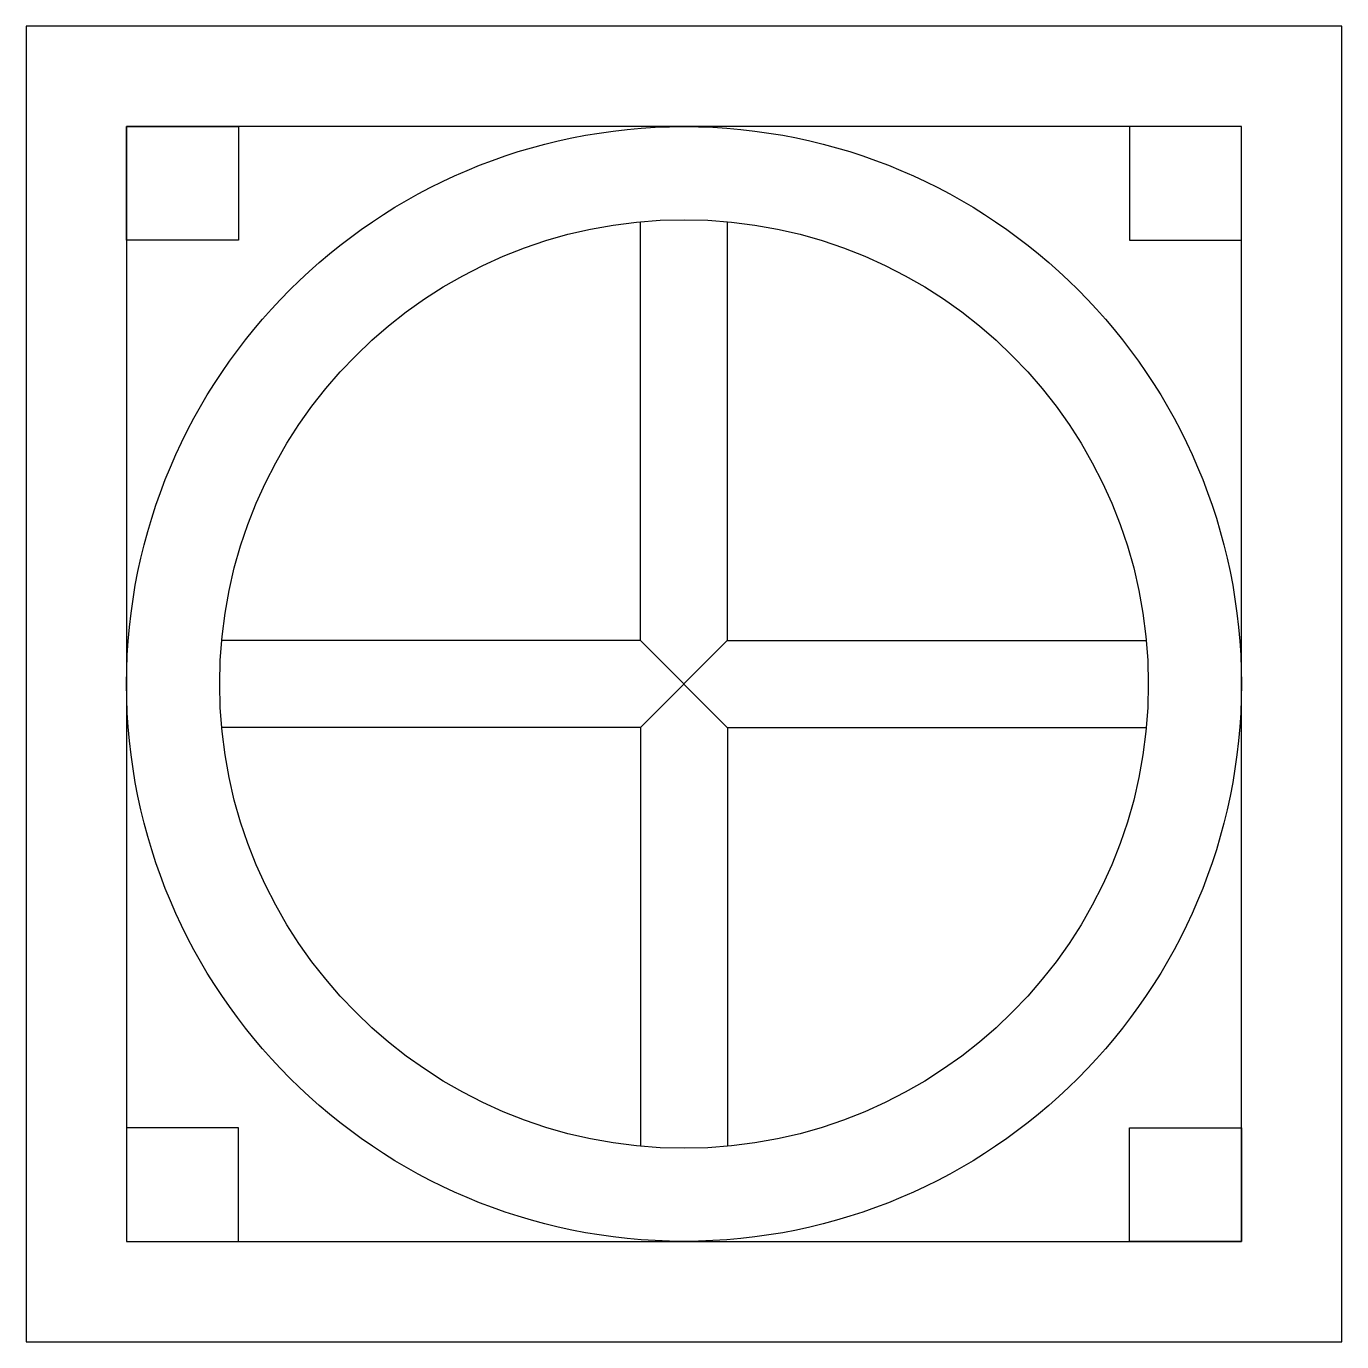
# Model space of a CAD drawing. Header units: millimetres. Extents: x -10152.187 to -10151.787, y -373.761 to -373.361.
import ezdxf

# ---------------------------------------------------------------- set-up
doc = ezdxf.new("R2010")
doc.units = ezdxf.units.MM
doc.layers.add('Tub_esgoto_caixas', color=2, linetype='Continuous')

msp = doc.modelspace()

# ---------------------------------------------------------------- linework, layer by layer
at = {"layer": 'Tub_esgoto_caixas', "color": 1}
for p, q in [((-10152.00025, -373.54803), (-10152.00025, -373.42073)), ((-10151.97371, -373.54803), (-10151.97371, -373.42073)), ((-10152.00025, -373.54804), (-10152.12755, -373.54804)), ((-10152.00023, -373.57457), (-10151.97371, -373.54802)), ((-10152.00023, -373.54804), (-10151.97371, -373.57458)), ((-10151.97371, -373.54804), (-10151.84641, -373.54804)), ((-10152.00025, -373.57457), (-10152.12755, -373.57457)), ((-10152.00025, -373.57457), (-10152.00025, -373.70187)), ((-10151.97371, -373.57457), (-10151.84641, -373.57457)), ((-10151.97371, -373.57457), (-10151.97371, -373.70187))]:
    msp.add_line(p, q, dxfattribs=at)
at = {"layer": 'Tub_esgoto_caixas'}
msp.add_lwpolyline([(-10152.18698, -373.7613), (-10151.78698, -373.7613), (-10151.78698, -373.3613), (-10152.18698, -373.3613)], close=True, dxfattribs=at)
at = {"layer": 'Tub_esgoto_caixas', "color": 1}
for points in [[(-10152.15648, -373.7308), (-10151.81748, -373.7308), (-10151.81748, -373.3918), (-10152.15648, -373.3918)], [(-10152.15648, -373.3918), (-10152.12248, -373.3918), (-10152.12248, -373.42629), (-10152.15648, -373.42629)], [(-10151.81748, -373.3918), (-10151.85148, -373.3918), (-10151.85148, -373.42629), (-10151.81748, -373.42629)], [(-10152.15648, -373.7308), (-10152.12248, -373.7308), (-10152.12248, -373.69631), (-10152.15648, -373.69631)], [(-10151.81748, -373.7308), (-10151.85148, -373.7308), (-10151.85148, -373.69631), (-10151.81748, -373.69631)]]:
    msp.add_lwpolyline(points, close=True, dxfattribs=at)
for radius in [0.1695, 0.14119]:
    msp.add_circle((-10151.98698, -373.5613), radius, dxfattribs=at)

doc.saveas('drawing.dxf')
